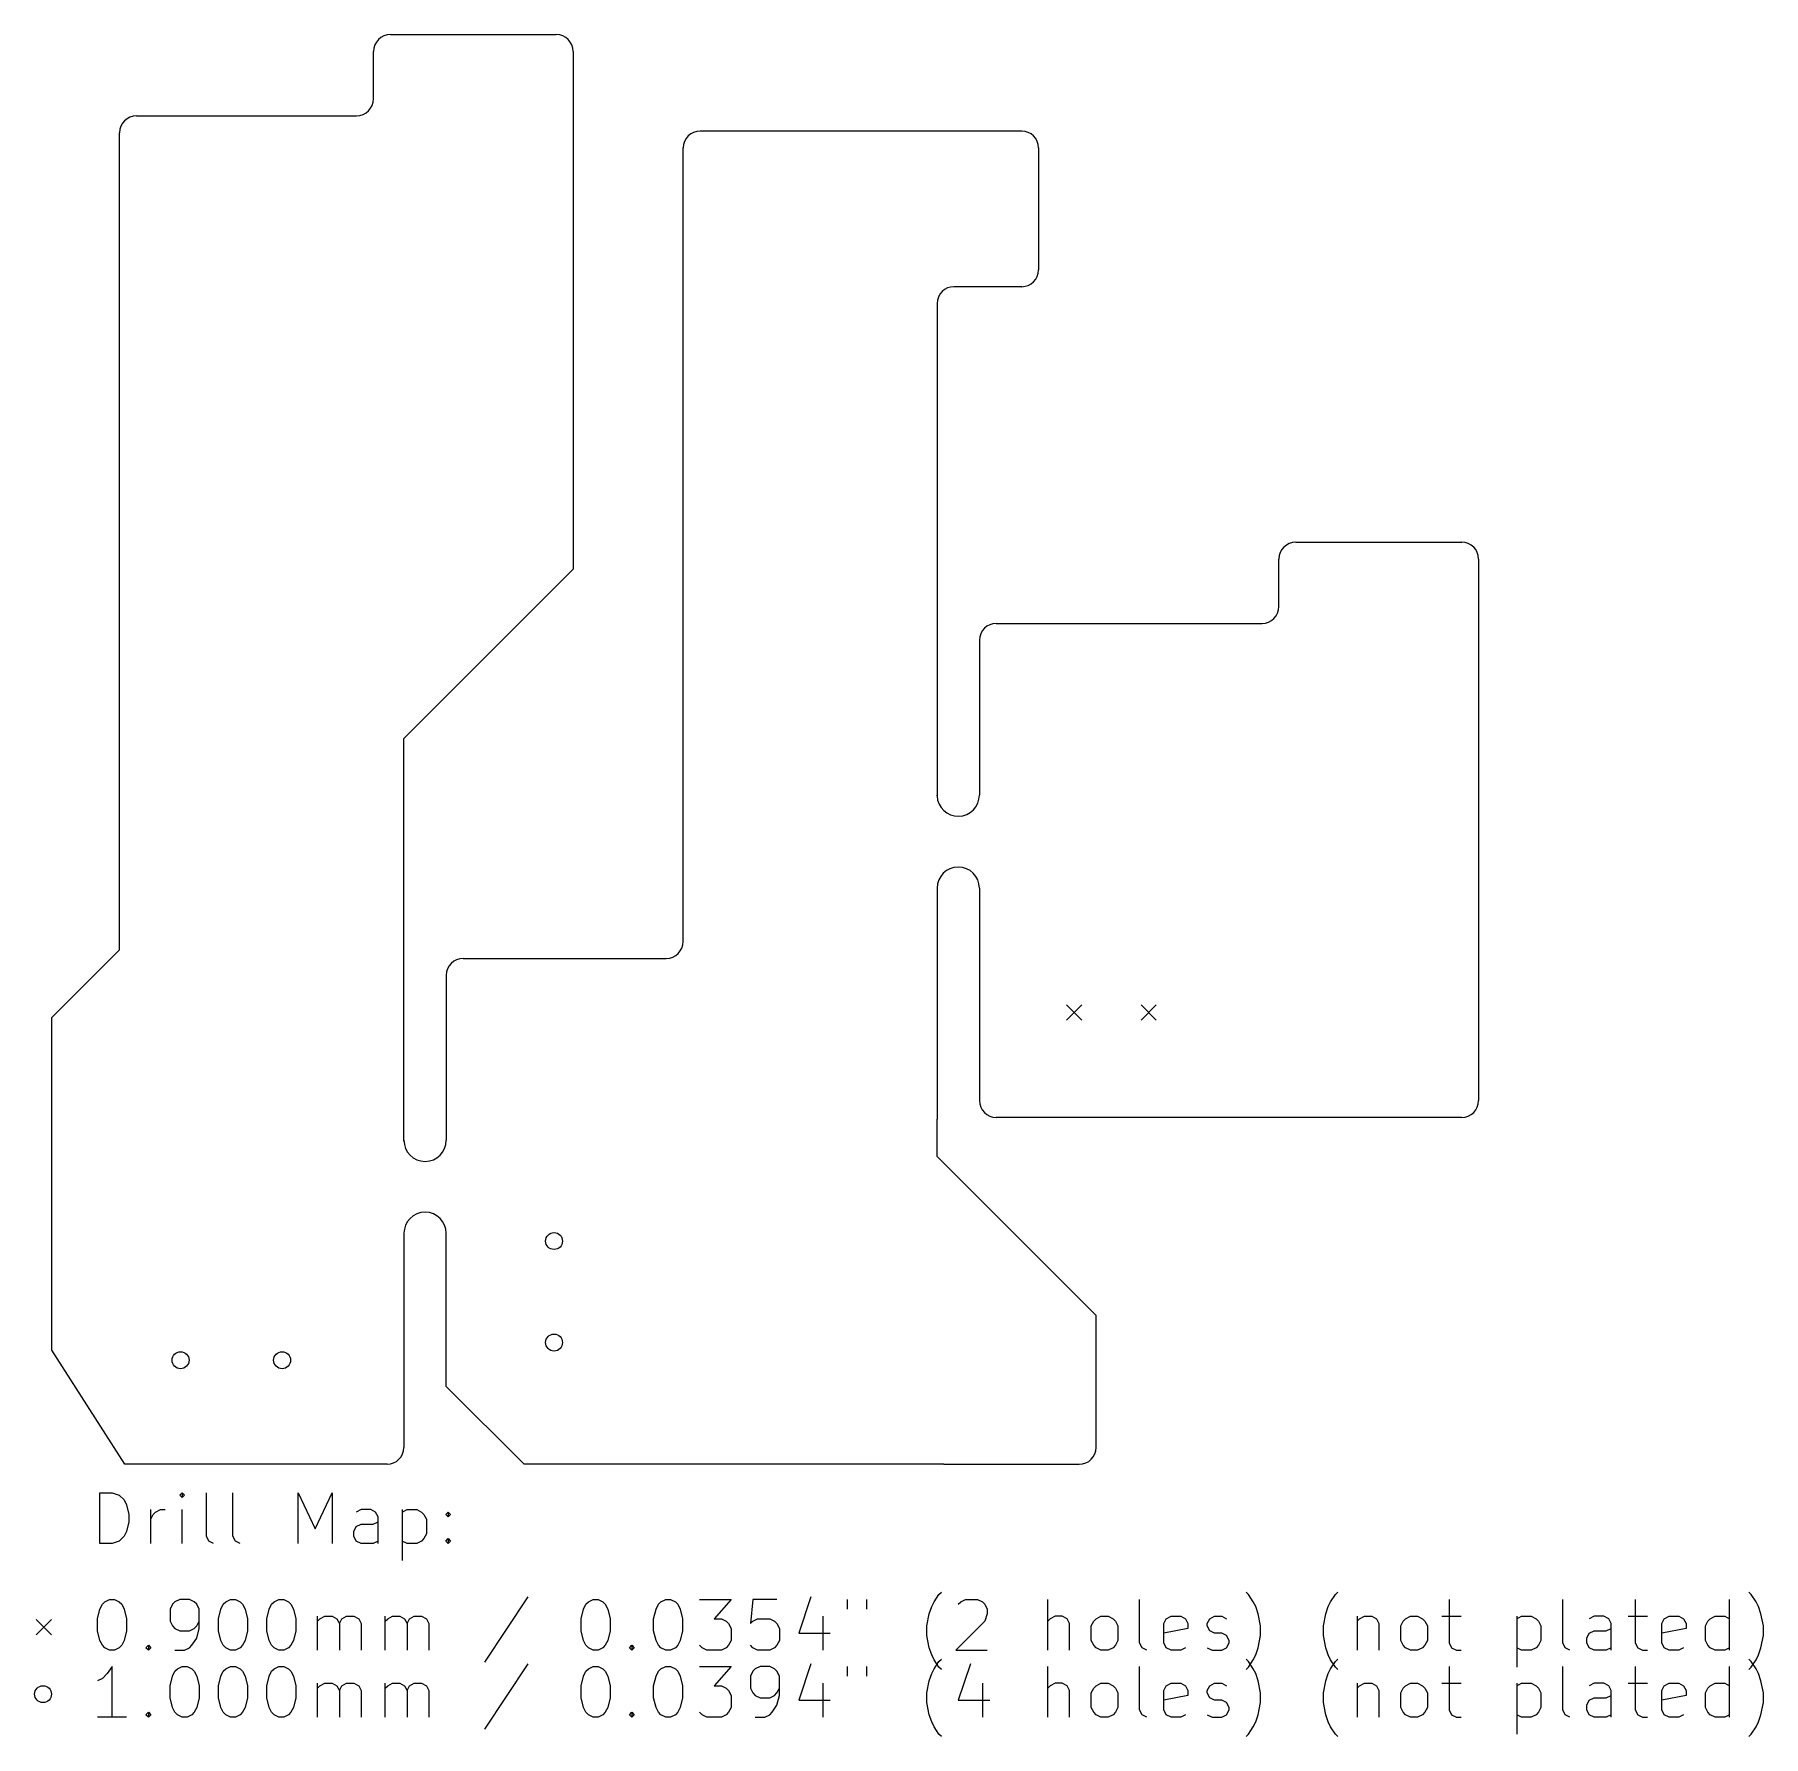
# Model space of a CAD drawing. Extents: x 6.21 to 10.23, y -9.62 to -5.66.
import ezdxf

# ---------------------------------------------------------------- set-up
doc = ezdxf.new("R2010")
doc.units = 0
doc.header["$MEASUREMENT"] = 0
doc.layers.add('BLACK', color=7, linetype='CONTINUOUS')

msp = doc.modelspace()

# ---------------------------------------------------------------- linework, layer by layer
at = {"layer": 'BLACK', "linetype": 'CONTINUOUS'}
for p, q in [((7.03937, -5.65748), (7.4252, -5.65748)), ((7, -5.80709), (7, -5.69685)), ((7.46457, -5.69685), (7.46457, -6.90157)), ((6.44882, -5.84646), (6.96063, -5.84646)), ((6.40945, -6.95669), (6.40945, -5.88583)), ((7.87795, -5.88189), (7.75984, -5.88189)), ((8.50787, -5.88189), (7.87795, -5.88189)), ((7.72047, -7.76772), (7.72047, -5.92126)), ((8.54724, -5.92126), (8.54724, -6.20472)), ((8.50787, -6.24409), (8.35039, -6.24409)), ((8.31102, -6.28346), (8.31102, -7.42913)), ((9.14567, -6.83858), (9.5315, -6.83858)), ((7.07087, -7.29528), (7.46457, -6.90157)), ((9.1063, -6.98819), (9.1063, -6.87795)), ((9.57087, -6.87795), (9.57087, -8.1378)), ((6.40945, -7.7874), (6.40945, -6.95669)), ((8.44882, -7.02756), (9.06693, -7.02756)), ((8.40945, -7.06693), (8.40949, -7.42717)), ((7.07087, -8.23228), (7.07087, -7.29528)), ((8.31102, -7.42913), (8.31102, -7.42717)), ((8.31102, -7.6437), (8.31102, -8.1811)), ((8.40945, -7.6437), (8.40945, -8.1378)), ((6.25197, -7.94488), (6.40945, -7.7874)), ((7.20866, -7.80709), (7.6811, -7.80709)), ((7.16929, -7.84646), (7.16929, -8.23031)), ((8.6122, -7.91535), (8.64764, -7.95079)), ((8.64764, -7.91535), (8.6122, -7.95079)), ((8.78543, -7.91535), (8.82087, -7.95079)), ((8.82087, -7.91535), (8.78543, -7.95079)), ((6.25197, -8.7185), (6.25197, -7.94488)), ((8.31102, -8.26772), (8.31102, -8.1811)), ((9.5315, -8.17717), (8.44882, -8.17717)), ((7.07087, -8.23228), (7.07087, -8.23031)), ((8.6811, -8.6378), (8.31102, -8.26772)), ((7.07087, -8.44685), (7.07087, -8.94488)), ((7.16929, -8.80315), (7.16929, -8.44685)), ((8.6811, -8.94488), (8.6811, -8.6378)), ((6.42126, -8.98425), (6.25197, -8.7185)), ((7.35039, -8.98425), (7.16929, -8.80315)), ((7.0315, -8.98425), (6.42126, -8.98425)), ((8.32677, -8.98425), (7.35039, -8.98425)), ((8.32677, -8.98425), (8.64173, -8.98425)), ((6.36375, -9.16859), (6.36375, -9.05048)), ((6.36375, -9.05048), (6.39187, -9.05048)), ((6.39187, -9.05048), (6.40875, -9.0561)), ((6.40875, -9.0561), (6.41999, -9.06735)), ((6.41999, -9.06735), (6.42562, -9.0786)), ((6.42562, -9.0786), (6.43124, -9.1011)), ((6.55498, -9.05048), (6.54935, -9.0561)), ((6.54935, -9.0561), (6.55498, -9.06173)), ((6.5606, -9.0561), (6.55498, -9.05048)), ((6.55498, -9.05048), (6.55498, -9.06173)), ((6.55498, -9.06173), (6.5606, -9.0561)), ((6.61122, -9.15172), (6.61122, -9.05048)), ((6.67309, -9.15172), (6.67309, -9.05048)), ((6.82494, -9.16859), (6.82494, -9.05048)), ((6.82494, -9.05048), (6.86431, -9.13484)), ((6.86431, -9.13484), (6.90368, -9.05048)), ((6.90368, -9.05048), (6.90368, -9.16859)), ((6.43124, -9.11797), (6.42562, -9.14047)), ((6.43124, -9.1011), (6.43124, -9.11797)), ((6.48186, -9.16859), (6.48186, -9.08985)), ((6.48186, -9.11235), (6.48749, -9.1011)), ((6.48749, -9.1011), (6.49311, -9.09547)), ((6.49311, -9.09547), (6.50436, -9.08985)), ((6.50436, -9.08985), (6.51561, -9.08985)), ((6.55498, -9.16859), (6.55498, -9.08985)), ((6.9543, -9.14047), (6.95993, -9.12922)), ((6.97118, -9.08985), (6.95993, -9.09547)), ((6.95993, -9.12922), (6.97118, -9.12359)), ((6.99367, -9.08985), (6.97118, -9.08985)), ((6.97118, -9.12359), (6.9993, -9.12359)), ((7.00492, -9.09547), (6.99367, -9.08985)), ((6.9993, -9.12359), (7.01055, -9.11797)), ((7.01055, -9.10672), (7.00492, -9.09547)), ((7.01055, -9.16859), (7.01055, -9.10672)), ((7.06679, -9.08985), (7.06679, -9.20796)), ((7.06679, -9.09547), (7.07804, -9.08985)), ((7.07804, -9.08985), (7.10053, -9.08985)), ((7.10053, -9.08985), (7.11178, -9.09547)), ((7.11178, -9.09547), (7.11741, -9.1011)), ((7.11741, -9.1011), (7.12303, -9.11235)), ((7.12303, -9.11235), (7.12303, -9.14609)), ((7.16803, -9.1011), (7.17365, -9.09547)), ((7.17365, -9.10672), (7.16803, -9.1011)), ((7.17365, -9.09547), (7.17927, -9.1011)), ((7.17365, -9.09547), (7.17365, -9.10672)), ((7.17927, -9.1011), (7.17365, -9.10672)), ((6.39187, -9.16859), (6.36375, -9.16859)), ((6.40875, -9.16296), (6.39187, -9.16859)), ((6.41999, -9.15172), (6.40875, -9.16296)), ((6.42562, -9.14047), (6.41999, -9.15172)), ((6.61684, -9.16296), (6.61122, -9.15172)), ((6.62809, -9.16859), (6.61684, -9.16296)), ((6.67871, -9.16296), (6.67309, -9.15172)), ((6.68996, -9.16859), (6.67871, -9.16296)), ((6.9543, -9.15172), (6.9543, -9.14047)), ((6.95993, -9.16296), (6.9543, -9.15172)), ((6.97118, -9.16859), (6.95993, -9.16296)), ((6.9993, -9.16859), (6.97118, -9.16859)), ((7.01055, -9.16296), (6.9993, -9.16859)), ((7.07804, -9.16859), (7.06679, -9.16296)), ((7.10053, -9.16859), (7.07804, -9.16859)), ((7.11178, -9.16296), (7.10053, -9.16859)), ((7.11741, -9.15734), (7.11178, -9.16296)), ((7.12303, -9.14609), (7.11741, -9.15734)), ((7.16803, -9.16296), (7.17365, -9.15734)), ((7.17365, -9.16859), (7.16803, -9.16296)), ((7.17365, -9.15734), (7.17927, -9.16296)), ((7.17365, -9.15734), (7.17365, -9.16859)), ((7.17927, -9.16296), (7.17365, -9.16859)), ((8.30413, -9.30413), (8.31538, -9.28726)), ((8.31538, -9.28726), (8.32101, -9.28164)), ((9.03529, -9.28726), (9.02967, -9.28164)), ((9.04654, -9.30413), (9.03529, -9.28726)), ((9.22652, -9.30413), (9.23777, -9.28726)), ((9.23777, -9.28726), (9.24339, -9.28164)), ((10.2051, -9.28726), (10.1995, -9.28164)), ((10.2164, -9.30413), (10.2051, -9.28726)), ((6.35813, -9.3435), (6.36375, -9.32101)), ((6.36375, -9.32101), (6.36938, -9.30976)), ((6.36938, -9.30976), (6.375, -9.30413)), ((6.375, -9.30413), (6.38625, -9.29851)), ((6.38625, -9.29851), (6.3975, -9.29851)), ((6.3975, -9.29851), (6.40875, -9.30413)), ((6.40875, -9.30413), (6.41437, -9.30976)), ((6.41437, -9.30976), (6.41999, -9.32101)), ((6.41999, -9.32101), (6.42562, -9.3435)), ((6.53248, -9.30976), (6.52686, -9.32101)), ((6.52686, -9.32101), (6.52686, -9.34913)), ((6.5381, -9.30413), (6.53248, -9.30976)), ((6.54935, -9.29851), (6.5381, -9.30413)), ((6.57185, -9.29851), (6.54935, -9.29851)), ((6.5831, -9.30413), (6.57185, -9.29851)), ((6.58872, -9.30976), (6.5831, -9.30413)), ((6.59435, -9.32101), (6.58872, -9.30976)), ((6.59435, -9.366), (6.59435, -9.32101)), ((6.63934, -9.3435), (6.64497, -9.32101)), ((6.64497, -9.32101), (6.65059, -9.30976)), ((6.65059, -9.30976), (6.65621, -9.30413)), ((6.65621, -9.30413), (6.66746, -9.29851)), ((6.66746, -9.29851), (6.67871, -9.29851)), ((6.67871, -9.29851), (6.68996, -9.30413)), ((6.68996, -9.30413), (6.69558, -9.30976)), ((6.69558, -9.30976), (6.70121, -9.32101)), ((6.70121, -9.32101), (6.70683, -9.3435)), ((6.75183, -9.3435), (6.75745, -9.32101)), ((6.75745, -9.32101), (6.76308, -9.30976)), ((6.76308, -9.30976), (6.7687, -9.30413)), ((6.7687, -9.30413), (6.77995, -9.29851)), ((6.77995, -9.29851), (6.7912, -9.29851)), ((6.7912, -9.29851), (6.80245, -9.30413)), ((6.80245, -9.30413), (6.80807, -9.30976)), ((6.80807, -9.30976), (6.8137, -9.32101)), ((6.8137, -9.32101), (6.81932, -9.3435)), ((7.35925, -9.29289), (7.25801, -9.44474)), ((7.48299, -9.3435), (7.48861, -9.32101)), ((7.48861, -9.32101), (7.49424, -9.30976)), ((7.49424, -9.30976), (7.49986, -9.30413)), ((7.49986, -9.30413), (7.51111, -9.29851)), ((7.51111, -9.29851), (7.52236, -9.29851)), ((7.52236, -9.29851), (7.53361, -9.30413)), ((7.53361, -9.30413), (7.53923, -9.30976)), ((7.53923, -9.30976), (7.54485, -9.32101)), ((7.54485, -9.32101), (7.55048, -9.3435)), ((7.65172, -9.3435), (7.65734, -9.32101)), ((7.65734, -9.32101), (7.66296, -9.30976)), ((7.66296, -9.30976), (7.66859, -9.30413)), ((7.66859, -9.30413), (7.67984, -9.29851)), ((7.67984, -9.29851), (7.69109, -9.29851)), ((7.69109, -9.29851), (7.70233, -9.30413)), ((7.70233, -9.30413), (7.70796, -9.30976)), ((7.70796, -9.30976), (7.71358, -9.32101)), ((7.71358, -9.32101), (7.71921, -9.3435)), ((7.75858, -9.29851), (7.83169, -9.29851)), ((7.83169, -9.29851), (7.79232, -9.3435)), ((7.88231, -9.29851), (7.87669, -9.35475)), ((7.93855, -9.29851), (7.88231, -9.29851)), ((8.01729, -9.29289), (7.98917, -9.37725)), ((8.10166, -9.29851), (8.10166, -9.32101)), ((8.14665, -9.29851), (8.14665, -9.32101)), ((8.29289, -9.33226), (8.29851, -9.31538)), ((8.29851, -9.31538), (8.30413, -9.30413)), ((8.36038, -9.30976), (8.366, -9.30413)), ((8.366, -9.30413), (8.37725, -9.29851)), ((8.37725, -9.29851), (8.40537, -9.29851)), ((8.40537, -9.29851), (8.41662, -9.30413)), ((8.41662, -9.30413), (8.42224, -9.30976)), ((8.42224, -9.30976), (8.42787, -9.32101)), ((8.42787, -9.32101), (8.42787, -9.33226)), ((8.56848, -9.41662), (8.56848, -9.29851)), ((8.7822, -9.39975), (8.7822, -9.29851)), ((9.05217, -9.31538), (9.04654, -9.30413)), ((9.05779, -9.33226), (9.05217, -9.31538)), ((9.21527, -9.33226), (9.22089, -9.31538)), ((9.22089, -9.31538), (9.22652, -9.30413)), ((9.50211, -9.29851), (9.50211, -9.39975)), ((9.76645, -9.39975), (9.76645, -9.29851)), ((9.93518, -9.29851), (9.93518, -9.39975)), ((10.1545, -9.41662), (10.1545, -9.29851)), ((10.222, -9.31538), (10.2164, -9.30413)), ((10.2276, -9.33226), (10.222, -9.31538)), ((6.21555, -9.34547), (6.25098, -9.38091)), ((6.25098, -9.34547), (6.21555, -9.38091)), ((6.35813, -9.37163), (6.35813, -9.3435)), ((6.42562, -9.3435), (6.42562, -9.37163)), ((6.52686, -9.34913), (6.53248, -9.36038)), ((6.53248, -9.36038), (6.5381, -9.366)), ((6.5381, -9.366), (6.54935, -9.37163)), ((6.57185, -9.37163), (6.5831, -9.366)), ((6.5831, -9.366), (6.58872, -9.36038)), ((6.58872, -9.36038), (6.59435, -9.34913)), ((6.58872, -9.3885), (6.59435, -9.366)), ((6.63934, -9.37163), (6.63934, -9.3435)), ((6.70683, -9.3435), (6.70683, -9.37163)), ((6.75183, -9.37163), (6.75183, -9.3435)), ((6.81932, -9.3435), (6.81932, -9.37163)), ((6.86994, -9.41662), (6.86994, -9.33788)), ((6.86994, -9.34913), (6.87556, -9.3435)), ((6.87556, -9.3435), (6.88681, -9.33788)), ((6.88681, -9.33788), (6.90368, -9.33788)), ((6.90368, -9.33788), (6.91493, -9.3435)), ((6.91493, -9.3435), (6.92056, -9.35475)), ((6.92056, -9.35475), (6.92618, -9.3435)), ((6.92056, -9.35475), (6.92056, -9.41662)), ((6.92618, -9.3435), (6.93743, -9.33788)), ((6.93743, -9.33788), (6.9543, -9.33788)), ((6.9543, -9.33788), (6.96555, -9.3435)), ((6.96555, -9.3435), (6.97118, -9.35475)), ((6.97118, -9.35475), (6.97118, -9.41662)), ((7.02742, -9.41662), (7.02742, -9.33788)), ((7.02742, -9.34913), (7.03304, -9.3435)), ((7.03304, -9.3435), (7.04429, -9.33788)), ((7.04429, -9.33788), (7.06116, -9.33788)), ((7.06116, -9.33788), (7.07241, -9.3435)), ((7.07241, -9.3435), (7.07804, -9.35475)), ((7.07804, -9.35475), (7.08366, -9.3435)), ((7.07804, -9.35475), (7.07804, -9.41662)), ((7.08366, -9.3435), (7.09491, -9.33788)), ((7.09491, -9.33788), (7.11178, -9.33788)), ((7.11178, -9.33788), (7.12303, -9.3435)), ((7.12303, -9.3435), (7.12866, -9.35475)), ((7.12866, -9.35475), (7.12866, -9.41662)), ((7.48299, -9.37163), (7.48299, -9.3435)), ((7.55048, -9.3435), (7.55048, -9.37163)), ((7.65172, -9.37163), (7.65172, -9.3435)), ((7.71921, -9.3435), (7.71921, -9.37163)), ((7.79232, -9.3435), (7.8092, -9.3435)), ((7.8092, -9.3435), (7.82044, -9.34913)), ((7.82044, -9.34913), (7.82607, -9.35475)), ((7.82607, -9.35475), (7.83169, -9.366)), ((7.83169, -9.366), (7.83169, -9.39412)), ((7.87669, -9.35475), (7.88231, -9.34913)), ((7.88231, -9.34913), (7.89356, -9.3435)), ((7.89356, -9.3435), (7.92168, -9.3435)), ((7.92168, -9.3435), (7.93293, -9.34913)), ((7.93293, -9.34913), (7.93855, -9.35475)), ((7.93855, -9.35475), (7.94418, -9.366)), ((7.94418, -9.366), (7.94418, -9.39412)), ((8.04542, -9.33788), (8.04542, -9.41662)), ((8.28726, -9.36038), (8.29289, -9.33226)), ((8.28726, -9.38287), (8.28726, -9.36038)), ((8.42224, -9.34913), (8.35475, -9.41662)), ((8.42787, -9.33226), (8.42224, -9.34913)), ((8.5741, -9.3435), (8.56848, -9.34913)), ((8.58535, -9.33788), (8.5741, -9.3435)), ((8.60222, -9.33788), (8.58535, -9.33788)), ((8.61347, -9.3435), (8.60222, -9.33788)), ((8.61909, -9.35475), (8.61347, -9.3435)), ((8.61909, -9.41662), (8.61909, -9.35475)), ((8.66971, -9.36038), (8.67534, -9.34913)), ((8.66971, -9.39412), (8.66971, -9.36038)), ((8.67534, -9.34913), (8.68096, -9.3435)), ((8.68096, -9.3435), (8.69221, -9.33788)), ((8.69221, -9.33788), (8.70908, -9.33788)), ((8.70908, -9.33788), (8.72033, -9.3435)), ((8.72033, -9.3435), (8.72596, -9.34913)), ((8.72596, -9.34913), (8.73158, -9.36038)), ((8.73158, -9.36038), (8.73158, -9.39412)), ((8.83844, -9.35475), (8.84407, -9.3435)), ((8.83844, -9.39975), (8.83844, -9.35475)), ((8.89468, -9.366), (8.83844, -9.37725)), ((8.84407, -9.3435), (8.85531, -9.33788)), ((8.85531, -9.33788), (8.87781, -9.33788)), ((8.87781, -9.33788), (8.88906, -9.3435)), ((8.88906, -9.3435), (8.89468, -9.35475)), ((8.89468, -9.35475), (8.89468, -9.366)), ((8.93968, -9.35475), (8.9453, -9.3435)), ((8.93968, -9.36038), (8.93968, -9.35475)), ((8.9453, -9.37163), (8.93968, -9.36038)), ((8.9453, -9.3435), (8.95655, -9.33788)), ((8.95655, -9.33788), (8.97343, -9.33788)), ((8.97343, -9.33788), (8.98467, -9.3435)), ((9.06341, -9.36038), (9.05779, -9.33226)), ((9.06341, -9.38287), (9.06341, -9.36038)), ((9.20965, -9.36038), (9.21527, -9.33226)), ((9.20965, -9.38287), (9.20965, -9.36038)), ((9.28839, -9.33788), (9.28839, -9.41662)), ((9.28839, -9.34913), (9.29401, -9.3435)), ((9.29401, -9.3435), (9.30526, -9.33788)), ((9.30526, -9.33788), (9.32213, -9.33788)), ((9.32213, -9.33788), (9.33338, -9.3435)), ((9.33338, -9.3435), (9.339, -9.35475)), ((9.339, -9.35475), (9.339, -9.41662)), ((9.38962, -9.36038), (9.39525, -9.34913)), ((9.38962, -9.39412), (9.38962, -9.36038)), ((9.39525, -9.34913), (9.40087, -9.3435)), ((9.40087, -9.3435), (9.41212, -9.33788)), ((9.41212, -9.33788), (9.42899, -9.33788)), ((9.42899, -9.33788), (9.44024, -9.3435)), ((9.44024, -9.3435), (9.44587, -9.34913)), ((9.44587, -9.34913), (9.45149, -9.36038)), ((9.45149, -9.36038), (9.45149, -9.39412)), ((9.48524, -9.33788), (9.53023, -9.33788)), ((9.65959, -9.33788), (9.65959, -9.45599)), ((9.65959, -9.3435), (9.67084, -9.33788)), ((9.67084, -9.33788), (9.69334, -9.33788)), ((9.69334, -9.33788), (9.70458, -9.3435)), ((9.70458, -9.3435), (9.71021, -9.34913)), ((9.71021, -9.34913), (9.71583, -9.36038)), ((9.71583, -9.36038), (9.71583, -9.39412)), ((9.83957, -9.33788), (9.82832, -9.3435)), ((9.86206, -9.33788), (9.83957, -9.33788)), ((9.87331, -9.3435), (9.86206, -9.33788)), ((9.86769, -9.37163), (9.87894, -9.366)), ((9.87894, -9.35475), (9.87331, -9.3435)), ((9.87894, -9.41662), (9.87894, -9.35475)), ((9.91831, -9.33788), (9.9633, -9.33788)), ((9.99705, -9.35475), (10.0027, -9.3435)), ((9.99705, -9.39975), (9.99705, -9.35475)), ((10.0533, -9.366), (9.99705, -9.37725)), ((10.0027, -9.3435), (10.0139, -9.33788)), ((10.0139, -9.33788), (10.0364, -9.33788)), ((10.0364, -9.33788), (10.0477, -9.3435)), ((10.0477, -9.3435), (10.0533, -9.35475)), ((10.0533, -9.35475), (10.0533, -9.366)), ((10.0983, -9.36038), (10.1039, -9.34913)), ((10.0983, -9.39412), (10.0983, -9.36038)), ((10.1039, -9.34913), (10.1095, -9.3435)), ((10.1095, -9.3435), (10.1208, -9.33788)), ((10.1208, -9.33788), (10.1433, -9.33788)), ((10.1433, -9.33788), (10.1545, -9.3435)), ((10.2333, -9.36038), (10.2276, -9.33226)), ((10.2333, -9.38287), (10.2333, -9.36038)), ((6.36375, -9.39412), (6.35813, -9.37163)), ((6.36938, -9.40537), (6.36375, -9.39412)), ((6.375, -9.411), (6.36938, -9.40537)), ((6.41437, -9.40537), (6.40875, -9.411)), ((6.41999, -9.39412), (6.41437, -9.40537)), ((6.42562, -9.37163), (6.41999, -9.39412)), ((6.47061, -9.411), (6.47624, -9.40537)), ((6.47624, -9.40537), (6.48186, -9.411)), ((6.47624, -9.40537), (6.47624, -9.41662)), ((6.54935, -9.37163), (6.57185, -9.37163)), ((6.57185, -9.411), (6.57747, -9.40537)), ((6.57747, -9.40537), (6.58872, -9.3885)), ((6.64497, -9.39412), (6.63934, -9.37163)), ((6.65059, -9.40537), (6.64497, -9.39412)), ((6.65621, -9.411), (6.65059, -9.40537)), ((6.69558, -9.40537), (6.68996, -9.411)), ((6.70121, -9.39412), (6.69558, -9.40537)), ((6.70683, -9.37163), (6.70121, -9.39412)), ((6.75745, -9.39412), (6.75183, -9.37163)), ((6.76308, -9.40537), (6.75745, -9.39412)), ((6.7687, -9.411), (6.76308, -9.40537)), ((6.80807, -9.40537), (6.80245, -9.411)), ((6.8137, -9.39412), (6.80807, -9.40537)), ((6.81932, -9.37163), (6.8137, -9.39412)), ((7.48861, -9.39412), (7.48299, -9.37163)), ((7.49424, -9.40537), (7.48861, -9.39412)), ((7.49986, -9.411), (7.49424, -9.40537)), ((7.53923, -9.40537), (7.53361, -9.411)), ((7.54485, -9.39412), (7.53923, -9.40537)), ((7.55048, -9.37163), (7.54485, -9.39412)), ((7.59547, -9.411), (7.6011, -9.40537)), ((7.6011, -9.40537), (7.60672, -9.411)), ((7.6011, -9.40537), (7.6011, -9.41662)), ((7.65734, -9.39412), (7.65172, -9.37163)), ((7.66296, -9.40537), (7.65734, -9.39412)), ((7.66859, -9.411), (7.66296, -9.40537)), ((7.70796, -9.40537), (7.70233, -9.411)), ((7.71358, -9.39412), (7.70796, -9.40537)), ((7.71921, -9.37163), (7.71358, -9.39412)), ((7.7642, -9.411), (7.75858, -9.40537)), ((7.82607, -9.40537), (7.82044, -9.411)), ((7.83169, -9.39412), (7.82607, -9.40537)), ((7.88231, -9.411), (7.87669, -9.40537)), ((7.93855, -9.40537), (7.93293, -9.411)), ((7.94418, -9.39412), (7.93855, -9.40537)), ((7.98917, -9.37725), (8.06229, -9.37725)), ((8.29289, -9.411), (8.28726, -9.38287)), ((8.67534, -9.40537), (8.66971, -9.39412)), ((8.68096, -9.411), (8.67534, -9.40537)), ((8.72596, -9.40537), (8.72033, -9.411)), ((8.73158, -9.39412), (8.72596, -9.40537)), ((8.78782, -9.411), (8.7822, -9.39975)), ((8.84407, -9.411), (8.83844, -9.39975)), ((8.95655, -9.37725), (8.9453, -9.37163)), ((8.97343, -9.37725), (8.95655, -9.37725)), ((8.98467, -9.38287), (8.97343, -9.37725)), ((8.9903, -9.39412), (8.98467, -9.38287)), ((8.98467, -9.411), (8.9903, -9.39975)), ((8.9903, -9.39975), (8.9903, -9.39412)), ((9.05779, -9.411), (9.06341, -9.38287)), ((9.21527, -9.411), (9.20965, -9.38287)), ((9.39525, -9.40537), (9.38962, -9.39412)), ((9.40087, -9.411), (9.39525, -9.40537)), ((9.44587, -9.40537), (9.44024, -9.411)), ((9.45149, -9.39412), (9.44587, -9.40537)), ((9.50211, -9.39975), (9.50773, -9.411)), ((9.71021, -9.40537), (9.70458, -9.411)), ((9.71583, -9.39412), (9.71021, -9.40537)), ((9.77208, -9.411), (9.76645, -9.39975)), ((9.82269, -9.3885), (9.82832, -9.37725)), ((9.82269, -9.39975), (9.82269, -9.3885)), ((9.82832, -9.411), (9.82269, -9.39975)), ((9.82832, -9.37725), (9.83957, -9.37163)), ((9.83957, -9.37163), (9.86769, -9.37163)), ((9.93518, -9.39975), (9.9408, -9.411)), ((10.0027, -9.411), (9.99705, -9.39975)), ((10.1039, -9.40537), (10.0983, -9.39412)), ((10.1095, -9.411), (10.1039, -9.40537)), ((10.2276, -9.411), (10.2333, -9.38287)), ((6.38625, -9.41662), (6.375, -9.411)), ((6.3975, -9.41662), (6.38625, -9.41662)), ((6.40875, -9.411), (6.3975, -9.41662)), ((6.47624, -9.41662), (6.47061, -9.411)), ((6.48186, -9.411), (6.47624, -9.41662)), ((6.5381, -9.41662), (6.5606, -9.41662)), ((6.5606, -9.41662), (6.57185, -9.411)), ((6.66746, -9.41662), (6.65621, -9.411)), ((6.67871, -9.41662), (6.66746, -9.41662)), ((6.68996, -9.411), (6.67871, -9.41662)), ((6.77995, -9.41662), (6.7687, -9.411)), ((6.7912, -9.41662), (6.77995, -9.41662)), ((6.80245, -9.411), (6.7912, -9.41662)), ((7.35925, -9.44879), (7.25801, -9.60065)), ((7.51111, -9.41662), (7.49986, -9.411)), ((7.52236, -9.41662), (7.51111, -9.41662)), ((7.53361, -9.411), (7.52236, -9.41662)), ((7.6011, -9.41662), (7.59547, -9.411)), ((7.60672, -9.411), (7.6011, -9.41662)), ((7.67984, -9.41662), (7.66859, -9.411)), ((7.69109, -9.41662), (7.67984, -9.41662)), ((7.70233, -9.411), (7.69109, -9.41662)), ((7.77545, -9.41662), (7.7642, -9.411)), ((7.8092, -9.41662), (7.77545, -9.41662)), ((7.82044, -9.411), (7.8092, -9.41662)), ((7.89356, -9.41662), (7.88231, -9.411)), ((7.92168, -9.41662), (7.89356, -9.41662)), ((7.93293, -9.411), (7.92168, -9.41662)), ((8.01729, -9.44879), (7.98917, -9.53316)), ((8.29851, -9.42787), (8.29289, -9.411)), ((8.30413, -9.43912), (8.29851, -9.42787)), ((8.31538, -9.45599), (8.30413, -9.43912)), ((8.30413, -9.46004), (8.31538, -9.44317)), ((8.31538, -9.44317), (8.32101, -9.43754)), ((8.35475, -9.41662), (8.42787, -9.41662)), ((8.3885, -9.44879), (8.36038, -9.53316)), ((8.69221, -9.41662), (8.68096, -9.411)), ((8.70908, -9.41662), (8.69221, -9.41662)), ((8.72033, -9.411), (8.70908, -9.41662)), ((8.79907, -9.41662), (8.78782, -9.411)), ((8.85531, -9.41662), (8.84407, -9.411)), ((8.87781, -9.41662), (8.85531, -9.41662)), ((8.88906, -9.411), (8.87781, -9.41662)), ((8.93968, -9.411), (8.95093, -9.41662)), ((8.95093, -9.41662), (8.97343, -9.41662)), ((8.97343, -9.41662), (8.98467, -9.411)), ((9.03529, -9.44317), (9.02967, -9.43754)), ((9.03529, -9.45599), (9.04654, -9.43912)), ((9.04654, -9.46004), (9.03529, -9.44317)), ((9.04654, -9.43912), (9.05217, -9.42787)), ((9.05217, -9.42787), (9.05779, -9.411)), ((9.22089, -9.42787), (9.21527, -9.411)), ((9.22652, -9.43912), (9.22089, -9.42787)), ((9.23777, -9.45599), (9.22652, -9.43912)), ((9.22652, -9.46004), (9.23777, -9.44317)), ((9.23777, -9.44317), (9.24339, -9.43754)), ((9.41212, -9.41662), (9.40087, -9.411)), ((9.42899, -9.41662), (9.41212, -9.41662)), ((9.44024, -9.411), (9.42899, -9.41662)), ((9.50773, -9.411), (9.51898, -9.41662)), ((9.51898, -9.41662), (9.53023, -9.41662)), ((9.67084, -9.41662), (9.65959, -9.411)), ((9.69334, -9.41662), (9.67084, -9.41662)), ((9.70458, -9.411), (9.69334, -9.41662)), ((9.78332, -9.41662), (9.77208, -9.411)), ((9.83957, -9.41662), (9.82832, -9.411)), ((9.86769, -9.41662), (9.83957, -9.41662)), ((9.87894, -9.411), (9.86769, -9.41662)), ((9.9408, -9.411), (9.95205, -9.41662)), ((9.95205, -9.41662), (9.9633, -9.41662)), ((10.0139, -9.41662), (10.0027, -9.411)), ((10.0364, -9.41662), (10.0139, -9.41662)), ((10.0477, -9.411), (10.0364, -9.41662)), ((10.1208, -9.41662), (10.1095, -9.411)), ((10.1433, -9.41662), (10.1208, -9.41662)), ((10.1545, -9.411), (10.1433, -9.41662)), ((10.2051, -9.44317), (10.1995, -9.43754)), ((10.2051, -9.45599), (10.2164, -9.43912)), ((10.2164, -9.46004), (10.2051, -9.44317)), ((10.2164, -9.43912), (10.222, -9.42787)), ((10.222, -9.42787), (10.2276, -9.411)), ((6.36938, -9.48254), (6.35813, -9.48816)), ((6.38062, -9.47129), (6.36938, -9.48254)), ((6.39187, -9.45442), (6.38062, -9.47129)), ((6.39187, -9.57253), (6.39187, -9.45442)), ((6.52686, -9.49941), (6.53248, -9.47691)), ((6.53248, -9.47691), (6.5381, -9.46566)), ((6.5381, -9.46566), (6.54373, -9.46004)), ((6.54373, -9.46004), (6.55498, -9.45442)), ((6.55498, -9.45442), (6.56623, -9.45442)), ((6.56623, -9.45442), (6.57747, -9.46004)), ((6.57747, -9.46004), (6.5831, -9.46566)), ((6.5831, -9.46566), (6.58872, -9.47691)), ((6.58872, -9.47691), (6.59435, -9.49941)), ((6.63934, -9.49941), (6.64497, -9.47691)), ((6.64497, -9.47691), (6.65059, -9.46566)), ((6.65059, -9.46566), (6.65621, -9.46004)), ((6.65621, -9.46004), (6.66746, -9.45442)), ((6.66746, -9.45442), (6.67871, -9.45442)), ((6.67871, -9.45442), (6.68996, -9.46004)), ((6.68996, -9.46004), (6.69558, -9.46566)), ((6.69558, -9.46566), (6.70121, -9.47691)), ((6.70121, -9.47691), (6.70683, -9.49941)), ((6.75183, -9.49941), (6.75745, -9.47691)), ((6.75745, -9.47691), (6.76308, -9.46566)), ((6.76308, -9.46566), (6.7687, -9.46004)), ((6.7687, -9.46004), (6.77995, -9.45442)), ((6.77995, -9.45442), (6.7912, -9.45442)), ((6.7912, -9.45442), (6.80245, -9.46004)), ((6.80245, -9.46004), (6.80807, -9.46566)), ((6.80807, -9.46566), (6.8137, -9.47691)), ((6.8137, -9.47691), (6.81932, -9.49941)), ((7.48299, -9.49941), (7.48861, -9.47691)), ((7.48861, -9.47691), (7.49424, -9.46566)), ((7.49424, -9.46566), (7.49986, -9.46004)), ((7.49986, -9.46004), (7.51111, -9.45442)), ((7.51111, -9.45442), (7.52236, -9.45442)), ((7.52236, -9.45442), (7.53361, -9.46004)), ((7.53361, -9.46004), (7.53923, -9.46566)), ((7.53923, -9.46566), (7.54485, -9.47691)), ((7.54485, -9.47691), (7.55048, -9.49941)), ((7.65172, -9.49941), (7.65734, -9.47691)), ((7.65734, -9.47691), (7.66296, -9.46566)), ((7.66296, -9.46566), (7.66859, -9.46004)), ((7.66859, -9.46004), (7.67984, -9.45442)), ((7.67984, -9.45442), (7.69109, -9.45442)), ((7.69109, -9.45442), (7.70233, -9.46004)), ((7.70233, -9.46004), (7.70796, -9.46566)), ((7.70796, -9.46566), (7.71358, -9.47691)), ((7.71358, -9.47691), (7.71921, -9.49941)), ((7.75858, -9.45442), (7.83169, -9.45442)), ((7.83169, -9.45442), (7.79232, -9.49941)), ((7.88231, -9.46566), (7.87669, -9.47691)), ((7.87669, -9.47691), (7.87669, -9.50503)), ((7.88794, -9.46004), (7.88231, -9.46566)), ((7.89918, -9.45442), (7.88794, -9.46004)), ((7.92168, -9.45442), (7.89918, -9.45442)), ((7.93293, -9.46004), (7.92168, -9.45442)), ((7.93855, -9.46566), (7.93293, -9.46004)), ((7.94418, -9.47691), (7.93855, -9.46566)), ((7.94418, -9.52191), (7.94418, -9.47691)), ((8.10166, -9.45442), (8.10166, -9.47691)), ((8.14665, -9.45442), (8.14665, -9.47691)), ((8.28726, -9.51628), (8.29289, -9.48816)), ((8.29289, -9.48816), (8.29851, -9.47129)), ((8.29851, -9.47129), (8.30413, -9.46004)), ((8.32101, -9.46161), (8.31538, -9.45599)), ((8.56848, -9.57253), (8.56848, -9.45442)), ((8.7822, -9.55565), (8.7822, -9.45442)), ((9.02967, -9.46161), (9.03529, -9.45599)), ((9.05217, -9.47129), (9.04654, -9.46004)), ((9.05779, -9.48816), (9.05217, -9.47129)), ((9.06341, -9.51628), (9.05779, -9.48816)), ((9.20965, -9.51628), (9.21527, -9.48816)), ((9.21527, -9.48816), (9.22089, -9.47129)), ((9.22089, -9.47129), (9.22652, -9.46004)), ((9.24339, -9.46161), (9.23777, -9.45599)), ((9.50211, -9.45442), (9.50211, -9.55565)), ((9.76645, -9.55565), (9.76645, -9.45442)), ((9.93518, -9.45442), (9.93518, -9.55565)), ((10.1545, -9.57253), (10.1545, -9.45442)), ((10.1995, -9.46161), (10.2051, -9.45599)), ((10.222, -9.47129), (10.2164, -9.46004)), ((10.2276, -9.48816), (10.222, -9.47129)), ((10.2333, -9.51628), (10.2276, -9.48816)), ((6.52686, -9.52753), (6.52686, -9.49941)), ((6.53248, -9.55003), (6.52686, -9.52753)), ((6.59435, -9.52753), (6.58872, -9.55003)), ((6.59435, -9.49941), (6.59435, -9.52753)), ((6.63934, -9.52753), (6.63934, -9.49941)), ((6.64497, -9.55003), (6.63934, -9.52753)), ((6.70683, -9.52753), (6.70121, -9.55003)), ((6.70683, -9.49941), (6.70683, -9.52753)), ((6.75183, -9.52753), (6.75183, -9.49941)), ((6.75745, -9.55003), (6.75183, -9.52753)), ((6.81932, -9.52753), (6.8137, -9.55003)), ((6.81932, -9.49941), (6.81932, -9.52753)), ((6.86994, -9.57253), (6.86994, -9.49379)), ((6.86994, -9.50503), (6.87556, -9.49941)), ((6.87556, -9.49941), (6.88681, -9.49379)), ((6.88681, -9.49379), (6.90368, -9.49379)), ((6.90368, -9.49379), (6.91493, -9.49941)), ((6.91493, -9.49941), (6.92056, -9.51066)), ((6.92056, -9.51066), (6.92618, -9.49941)), ((6.92056, -9.51066), (6.92056, -9.57253)), ((6.92618, -9.49941), (6.93743, -9.49379)), ((6.93743, -9.49379), (6.9543, -9.49379)), ((6.9543, -9.49379), (6.96555, -9.49941)), ((6.96555, -9.49941), (6.97118, -9.51066)), ((6.97118, -9.51066), (6.97118, -9.57253)), ((7.02742, -9.57253), (7.02742, -9.49379)), ((7.02742, -9.50503), (7.03304, -9.49941)), ((7.03304, -9.49941), (7.04429, -9.49379)), ((7.04429, -9.49379), (7.06116, -9.49379)), ((7.06116, -9.49379), (7.07241, -9.49941)), ((7.07241, -9.49941), (7.07804, -9.51066)), ((7.07804, -9.51066), (7.08366, -9.49941)), ((7.07804, -9.51066), (7.07804, -9.57253)), ((7.08366, -9.49941), (7.09491, -9.49379)), ((7.09491, -9.49379), (7.11178, -9.49379)), ((7.11178, -9.49379), (7.12303, -9.49941)), ((7.12303, -9.49941), (7.12866, -9.51066)), ((7.12866, -9.51066), (7.12866, -9.57253)), ((7.48299, -9.52753), (7.48299, -9.49941)), ((7.48861, -9.55003), (7.48299, -9.52753)), ((7.55048, -9.52753), (7.54485, -9.55003)), ((7.55048, -9.49941), (7.55048, -9.52753)), ((7.65172, -9.52753), (7.65172, -9.49941)), ((7.65734, -9.55003), (7.65172, -9.52753)), ((7.71921, -9.52753), (7.71358, -9.55003)), ((7.71921, -9.49941), (7.71921, -9.52753)), ((7.79232, -9.49941), (7.8092, -9.49941)), ((7.8092, -9.49941), (7.82044, -9.50503)), ((7.82044, -9.50503), (7.82607, -9.51066)), ((7.82607, -9.51066), (7.83169, -9.52191)), ((7.83169, -9.52191), (7.83169, -9.55003)), ((7.87669, -9.50503), (7.88231, -9.51628)), ((7.88231, -9.51628), (7.88794, -9.52191)), ((7.88794, -9.52191), (7.89918, -9.52753)), ((7.89918, -9.52753), (7.92168, -9.52753)), ((7.92168, -9.52753), (7.93293, -9.52191)), ((7.93293, -9.52191), (7.93855, -9.51628)), ((7.93855, -9.51628), (7.94418, -9.50503)), ((7.93855, -9.5444), (7.94418, -9.52191)), ((8.04542, -9.49379), (8.04542, -9.57253)), ((8.28726, -9.53878), (8.28726, -9.51628)), ((8.41662, -9.49379), (8.41662, -9.57253)), ((8.5741, -9.49941), (8.56848, -9.50503)), ((8.58535, -9.49379), (8.5741, -9.49941)), ((8.60222, -9.49379), (8.58535, -9.49379)), ((8.61347, -9.49941), (8.60222, -9.49379)), ((8.61909, -9.51066), (8.61347, -9.49941)), ((8.61909, -9.57253), (8.61909, -9.51066)), ((8.66971, -9.51628), (8.67534, -9.50503)), ((8.66971, -9.55003), (8.66971, -9.51628)), ((8.67534, -9.50503), (8.68096, -9.49941)), ((8.68096, -9.49941), (8.69221, -9.49379)), ((8.69221, -9.49379), (8.70908, -9.49379)), ((8.70908, -9.49379), (8.72033, -9.49941)), ((8.72033, -9.49941), (8.72596, -9.50503)), ((8.72596, -9.50503), (8.73158, -9.51628)), ((8.73158, -9.51628), (8.73158, -9.55003)), ((8.83844, -9.51066), (8.84407, -9.49941)), ((8.83844, -9.55565), (8.83844, -9.51066)), ((8.89468, -9.52191), (8.83844, -9.53316)), ((8.84407, -9.49941), (8.85531, -9.49379)), ((8.85531, -9.49379), (8.87781, -9.49379)), ((8.87781, -9.49379), (8.88906, -9.49941)), ((8.88906, -9.49941), (8.89468, -9.51066)), ((8.89468, -9.51066), (8.89468, -9.52191)), ((8.93968, -9.51066), (8.9453, -9.49941)), ((8.93968, -9.51628), (8.93968, -9.51066)), ((8.9453, -9.52753), (8.93968, -9.51628)), ((8.9453, -9.49941), (8.95655, -9.49379)), ((8.95655, -9.53316), (8.9453, -9.52753)), ((8.95655, -9.49379), (8.97343, -9.49379)), ((8.97343, -9.49379), (8.98467, -9.49941)), ((9.06341, -9.53878), (9.06341, -9.51628)), ((9.20965, -9.53878), (9.20965, -9.51628)), ((9.28839, -9.49379), (9.28839, -9.57253)), ((9.28839, -9.50503), (9.29401, -9.49941)), ((9.29401, -9.49941), (9.30526, -9.49379)), ((9.30526, -9.49379), (9.32213, -9.49379)), ((9.32213, -9.49379), (9.33338, -9.49941)), ((9.33338, -9.49941), (9.339, -9.51066)), ((9.339, -9.51066), (9.339, -9.57253)), ((9.38962, -9.51628), (9.39525, -9.50503)), ((9.38962, -9.55003), (9.38962, -9.51628)), ((9.39525, -9.50503), (9.40087, -9.49941)), ((9.40087, -9.49941), (9.41212, -9.49379)), ((9.41212, -9.49379), (9.42899, -9.49379)), ((9.42899, -9.49379), (9.44024, -9.49941)), ((9.44024, -9.49941), (9.44587, -9.50503)), ((9.44587, -9.50503), (9.45149, -9.51628)), ((9.45149, -9.51628), (9.45149, -9.55003)), ((9.48524, -9.49379), (9.53023, -9.49379)), ((9.65959, -9.49379), (9.65959, -9.6119)), ((9.65959, -9.49941), (9.67084, -9.49379)), ((9.67084, -9.49379), (9.69334, -9.49379)), ((9.69334, -9.49379), (9.70458, -9.49941)), ((9.70458, -9.49941), (9.71021, -9.50503)), ((9.71021, -9.50503), (9.71583, -9.51628)), ((9.71583, -9.51628), (9.71583, -9.55003)), ((9.83957, -9.49379), (9.82832, -9.49941)), ((9.82832, -9.53316), (9.83957, -9.52753)), ((9.86206, -9.49379), (9.83957, -9.49379)), ((9.83957, -9.52753), (9.86769, -9.52753)), ((9.87331, -9.49941), (9.86206, -9.49379)), ((9.86769, -9.52753), (9.87894, -9.52191)), ((9.87894, -9.51066), (9.87331, -9.49941)), ((9.87894, -9.57253), (9.87894, -9.51066)), ((9.91831, -9.49379), (9.9633, -9.49379)), ((9.99705, -9.51066), (10.0027, -9.49941)), ((9.99705, -9.55565), (9.99705, -9.51066)), ((10.0533, -9.52191), (9.99705, -9.53316)), ((10.0027, -9.49941), (10.0139, -9.49379)), ((10.0139, -9.49379), (10.0364, -9.49379)), ((10.0364, -9.49379), (10.0477, -9.49941)), ((10.0477, -9.49941), (10.0533, -9.51066)), ((10.0533, -9.51066), (10.0533, -9.52191)), ((10.0983, -9.51628), (10.1039, -9.50503)), ((10.0983, -9.55003), (10.0983, -9.51628)), ((10.1039, -9.50503), (10.1095, -9.49941)), ((10.1095, -9.49941), (10.1208, -9.49379)), ((10.1208, -9.49379), (10.1433, -9.49379)), ((10.1433, -9.49379), (10.1545, -9.49941)), ((10.2333, -9.53878), (10.2333, -9.51628)), ((6.47061, -9.5669), (6.47624, -9.56128)), ((6.47624, -9.57253), (6.47061, -9.5669)), ((6.47624, -9.56128), (6.48186, -9.5669)), ((6.47624, -9.56128), (6.47624, -9.57253)), ((6.48186, -9.5669), (6.47624, -9.57253)), ((6.5381, -9.56128), (6.53248, -9.55003)), ((6.54373, -9.5669), (6.5381, -9.56128)), ((6.55498, -9.57253), (6.54373, -9.5669)), ((6.57747, -9.5669), (6.56623, -9.57253)), ((6.5831, -9.56128), (6.57747, -9.5669)), ((6.58872, -9.55003), (6.5831, -9.56128)), ((6.65059, -9.56128), (6.64497, -9.55003)), ((6.65621, -9.5669), (6.65059, -9.56128)), ((6.66746, -9.57253), (6.65621, -9.5669)), ((6.68996, -9.5669), (6.67871, -9.57253)), ((6.69558, -9.56128), (6.68996, -9.5669)), ((6.70121, -9.55003), (6.69558, -9.56128)), ((6.76308, -9.56128), (6.75745, -9.55003)), ((6.7687, -9.5669), (6.76308, -9.56128)), ((6.77995, -9.57253), (6.7687, -9.5669)), ((6.80245, -9.5669), (6.7912, -9.57253)), ((6.80807, -9.56128), (6.80245, -9.5669)), ((6.8137, -9.55003), (6.80807, -9.56128)), ((7.49424, -9.56128), (7.48861, -9.55003)), ((7.49986, -9.5669), (7.49424, -9.56128)), ((7.51111, -9.57253), (7.49986, -9.5669)), ((7.53361, -9.5669), (7.52236, -9.57253)), ((7.53923, -9.56128), (7.53361, -9.5669)), ((7.54485, -9.55003), (7.53923, -9.56128)), ((7.59547, -9.5669), (7.6011, -9.56128)), ((7.6011, -9.57253), (7.59547, -9.5669)), ((7.6011, -9.56128), (7.60672, -9.5669)), ((7.6011, -9.56128), (7.6011, -9.57253)), ((7.60672, -9.5669), (7.6011, -9.57253)), ((7.66296, -9.56128), (7.65734, -9.55003)), ((7.66859, -9.5669), (7.66296, -9.56128)), ((7.67984, -9.57253), (7.66859, -9.5669)), ((7.70233, -9.5669), (7.69109, -9.57253)), ((7.70796, -9.56128), (7.70233, -9.5669)), ((7.71358, -9.55003), (7.70796, -9.56128)), ((7.7642, -9.5669), (7.75858, -9.56128)), ((7.77545, -9.57253), (7.7642, -9.5669)), ((7.82044, -9.5669), (7.8092, -9.57253)), ((7.82607, -9.56128), (7.82044, -9.5669)), ((7.83169, -9.55003), (7.82607, -9.56128)), ((7.91043, -9.57253), (7.92168, -9.5669)), ((7.92168, -9.5669), (7.92731, -9.56128)), ((7.92731, -9.56128), (7.93855, -9.5444)), ((7.98917, -9.53316), (8.06229, -9.53316)), ((8.29289, -9.5669), (8.28726, -9.53878)), ((8.29851, -9.58377), (8.29289, -9.5669)), ((8.36038, -9.53316), (8.43349, -9.53316)), ((8.67534, -9.56128), (8.66971, -9.55003)), ((8.68096, -9.5669), (8.67534, -9.56128)), ((8.69221, -9.57253), (8.68096, -9.5669)), ((8.72033, -9.5669), (8.70908, -9.57253)), ((8.72596, -9.56128), (8.72033, -9.5669)), ((8.73158, -9.55003), (8.72596, -9.56128)), ((8.78782, -9.5669), (8.7822, -9.55565)), ((8.79907, -9.57253), (8.78782, -9.5669)), ((8.84407, -9.5669), (8.83844, -9.55565)), ((8.85531, -9.57253), (8.84407, -9.5669)), ((8.88906, -9.5669), (8.87781, -9.57253)), ((8.93968, -9.5669), (8.95093, -9.57253)), ((8.97343, -9.53316), (8.95655, -9.53316)), ((8.98467, -9.53878), (8.97343, -9.53316)), ((8.97343, -9.57253), (8.98467, -9.5669)), ((8.9903, -9.55003), (8.98467, -9.53878)), ((8.98467, -9.5669), (8.9903, -9.55565)), ((8.9903, -9.55565), (8.9903, -9.55003)), ((9.05217, -9.58377), (9.05779, -9.5669)), ((9.05779, -9.5669), (9.06341, -9.53878)), ((9.21527, -9.5669), (9.20965, -9.53878)), ((9.22089, -9.58377), (9.21527, -9.5669)), ((9.39525, -9.56128), (9.38962, -9.55003)), ((9.40087, -9.5669), (9.39525, -9.56128)), ((9.41212, -9.57253), (9.40087, -9.5669)), ((9.44024, -9.5669), (9.42899, -9.57253)), ((9.44587, -9.56128), (9.44024, -9.5669)), ((9.45149, -9.55003), (9.44587, -9.56128)), ((9.50211, -9.55565), (9.50773, -9.5669)), ((9.50773, -9.5669), (9.51898, -9.57253)), ((9.67084, -9.57253), (9.65959, -9.5669)), ((9.70458, -9.5669), (9.69334, -9.57253)), ((9.71021, -9.56128), (9.70458, -9.5669)), ((9.71583, -9.55003), (9.71021, -9.56128)), ((9.77208, -9.5669), (9.76645, -9.55565)), ((9.78332, -9.57253), (9.77208, -9.5669)), ((9.82269, -9.5444), (9.82832, -9.53316)), ((9.82269, -9.55565), (9.82269, -9.5444)), ((9.82832, -9.5669), (9.82269, -9.55565)), ((9.83957, -9.57253), (9.82832, -9.5669)), ((9.87894, -9.5669), (9.86769, -9.57253)), ((9.93518, -9.55565), (9.9408, -9.5669)), ((9.9408, -9.5669), (9.95205, -9.57253)), ((10.0027, -9.5669), (9.99705, -9.55565)), ((10.0139, -9.57253), (10.0027, -9.5669)), ((10.0477, -9.5669), (10.0364, -9.57253)), ((10.1039, -9.56128), (10.0983, -9.55003)), ((10.1095, -9.5669), (10.1039, -9.56128)), ((10.1208, -9.57253), (10.1095, -9.5669)), ((10.1545, -9.5669), (10.1433, -9.57253)), ((10.222, -9.58377), (10.2276, -9.5669)), ((10.2276, -9.5669), (10.2333, -9.53878)), ((6.42562, -9.57253), (6.35813, -9.57253)), ((6.56623, -9.57253), (6.55498, -9.57253)), ((6.67871, -9.57253), (6.66746, -9.57253)), ((6.7912, -9.57253), (6.77995, -9.57253)), ((7.52236, -9.57253), (7.51111, -9.57253)), ((7.69109, -9.57253), (7.67984, -9.57253)), ((7.8092, -9.57253), (7.77545, -9.57253)), ((7.88794, -9.57253), (7.91043, -9.57253)), ((8.30413, -9.59502), (8.29851, -9.58377)), ((8.31538, -9.6119), (8.30413, -9.59502)), ((8.70908, -9.57253), (8.69221, -9.57253)), ((8.87781, -9.57253), (8.85531, -9.57253)), ((8.95093, -9.57253), (8.97343, -9.57253)), ((9.03529, -9.6119), (9.04654, -9.59502)), ((9.04654, -9.59502), (9.05217, -9.58377)), ((9.22652, -9.59502), (9.22089, -9.58377)), ((9.23777, -9.6119), (9.22652, -9.59502)), ((9.42899, -9.57253), (9.41212, -9.57253)), ((9.51898, -9.57253), (9.53023, -9.57253)), ((9.69334, -9.57253), (9.67084, -9.57253)), ((9.86769, -9.57253), (9.83957, -9.57253)), ((9.95205, -9.57253), (9.9633, -9.57253)), ((10.0364, -9.57253), (10.0139, -9.57253)), ((10.1433, -9.57253), (10.1208, -9.57253)), ((10.2051, -9.6119), (10.2164, -9.59502)), ((10.2164, -9.59502), (10.222, -9.58377)), ((8.32101, -9.61752), (8.31538, -9.6119)), ((9.02967, -9.61752), (9.03529, -9.6119)), ((9.24339, -9.61752), (9.23777, -9.6119)), ((10.1995, -9.61752), (10.2051, -9.6119))]:
    msp.add_line(p, q, dxfattribs=at)
at = {"layer": 'BLACK'}
for centre in [(7.42, -8.4648), (7.42, -8.70102), (6.55118, -8.74213), (6.7874, -8.74213), (6.2313, -9.51909)]:
    msp.add_circle(centre, 0.01969, dxfattribs=at)
for centre, radius, start, end in [((7.03937, -5.69685), 0.03937, 90, 180), ((7.4252, -5.69685), 0.03937, 0, 90), ((6.96063, -5.80709), 0.03937, -90, 0), ((6.44882, -5.88583), 0.03937, 90, 180), ((7.75984, -5.92126), 0.03937, 90, 180), ((8.50787, -5.92126), 0.03937, 0, 90), ((8.50787, -6.20472), 0.03937, -90, 0), ((8.35039, -6.28346), 0.03937, 90, 180), ((9.14567, -6.87795), 0.03937, 90, 180), ((9.5315, -6.87795), 0.03937, 0, 90), ((9.06693, -6.98819), 0.03937, -90, 0), ((8.44882, -7.06693), 0.03937, 90, 180), ((8.36024, -7.42717), 0.04925, -177.709, 0), ((8.36024, -7.6437), 0.04921, 0, 180), ((7.6811, -7.76772), 0.03937, -90, 0), ((7.20866, -7.84646), 0.03937, 90, 180), ((8.44882, -8.1378), 0.03937, 180, 270), ((9.5315, -8.1378), 0.03937, -90, 0), ((7.12008, -8.23031), 0.04921, 180, 360), ((7.12008, -8.44685), 0.04921, 0, 180), ((7.0315, -8.94488), 0.03937, -90, 0), ((8.64173, -8.94488), 0.03937, -90, 0)]:
    msp.add_arc(centre, radius, start, end, dxfattribs=at)

doc.saveas('drawing.dxf')
